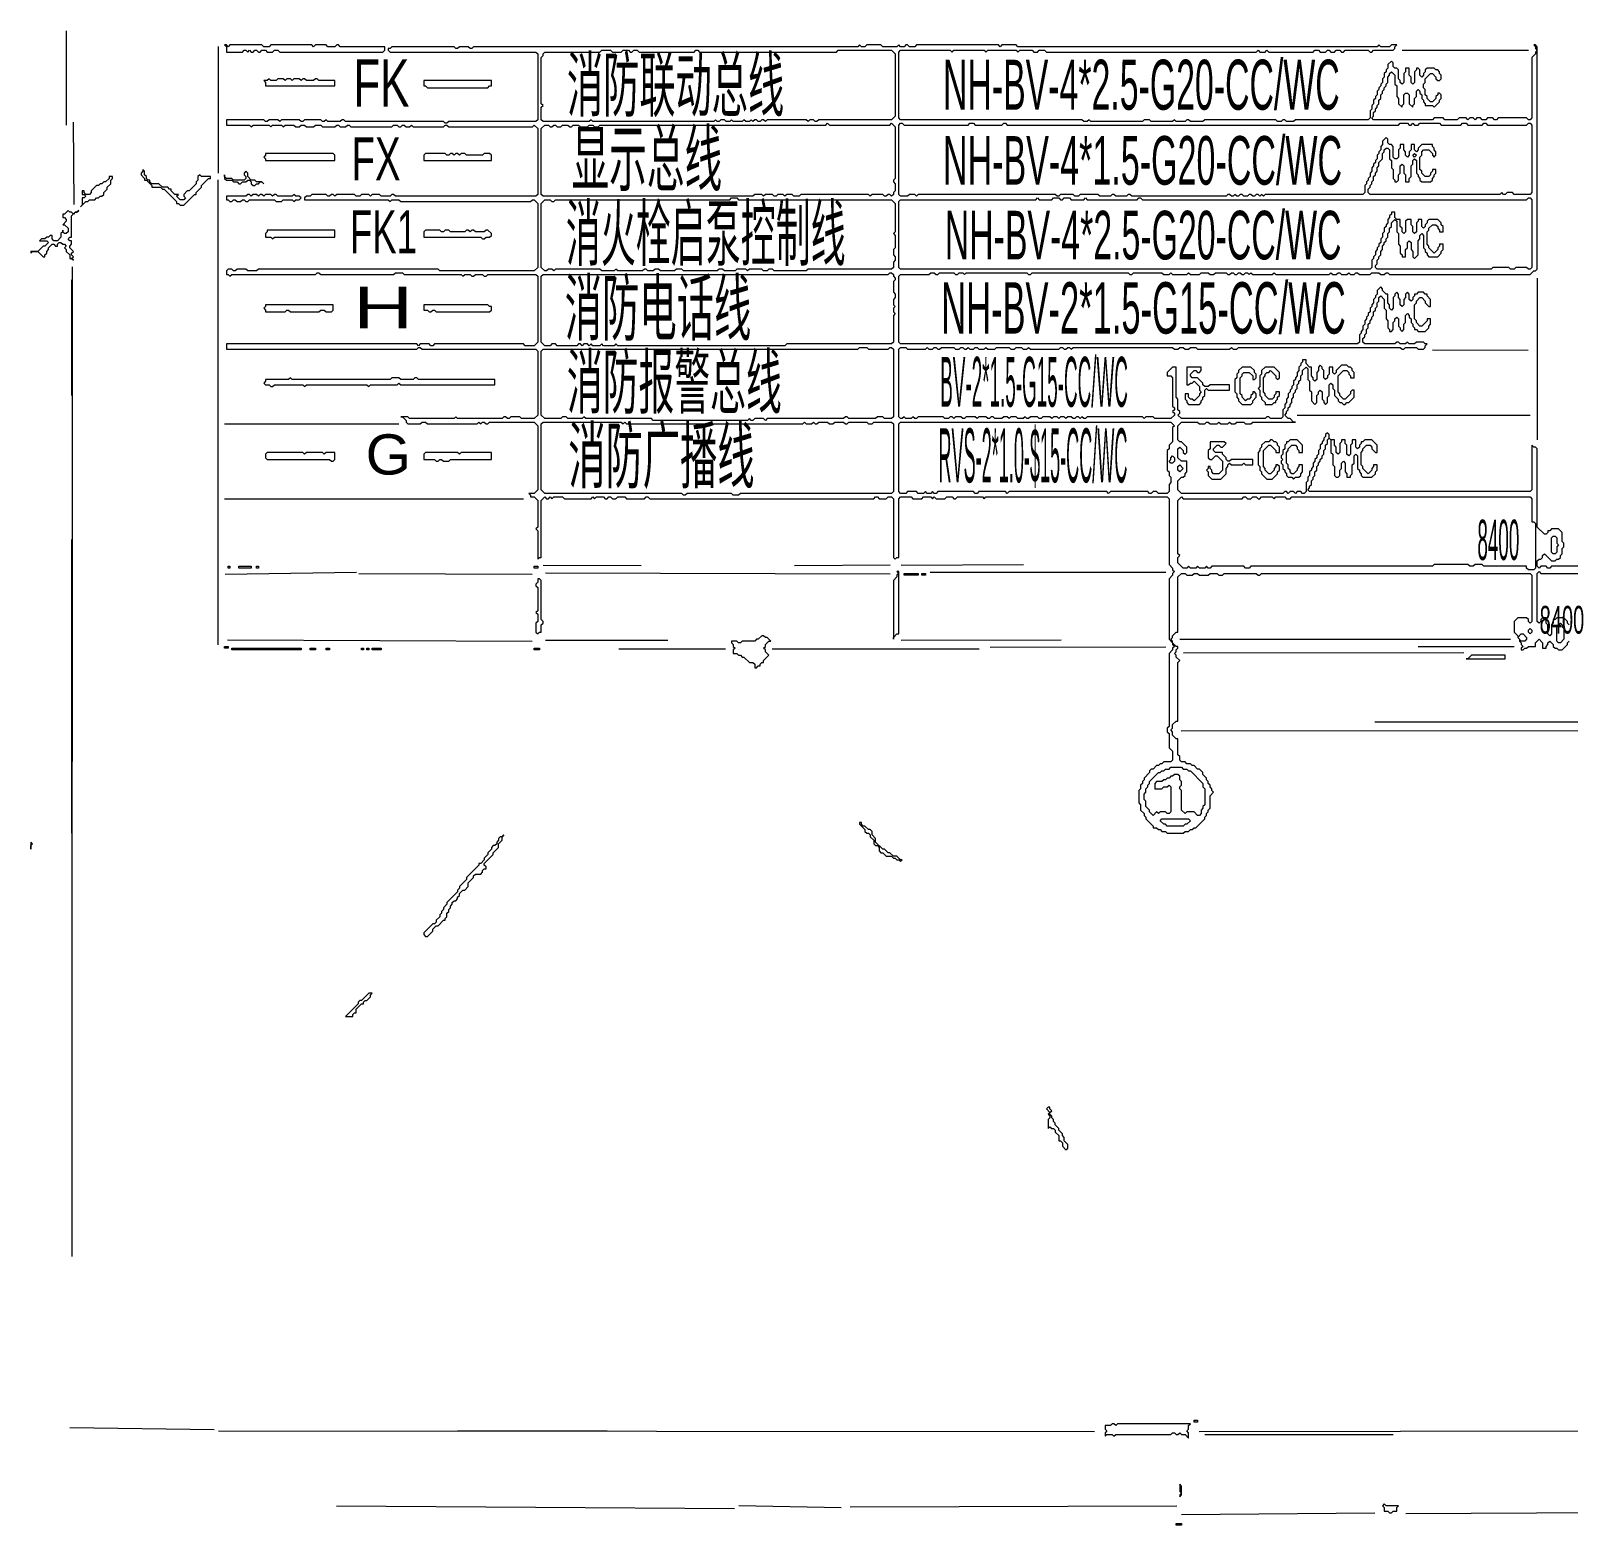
# Model space of a CAD drawing. Extents: x 20 to 3943, y 20 to 2783.
# Drawn here: x 20 to 884, y 20 to 860 of the extents above; entities that cross this region are included whole.
import ezdxf

# ---------------------------------------------------------------- set-up
doc = ezdxf.new("R2010")
doc.units = 0
for name, color, linetype, lineweight in [('OCR_TEXT', 6, 'Continuous', 0), ('TRACE_CURVE', 6, 'Continuous', 0), ('TRACE_STRAIGHT', 5, 'Continuous', 0), ('TRACE_TEXT_SYMBOL', 6, 'Continuous', 0)]:
    doc.layers.add(name, color=color, linetype=linetype, lineweight=lineweight)
doc.styles.add('wqy-unicode', font='wqy-unicode.lff')

msp = doc.modelspace()

# ---------------------------------------------------------------- linework, layer by layer
at = {"layer": 'TRACE_CURVE', "color": 6}
for points in [[(750, 849), (751, 848), (753, 848), (754, 849), (756, 849), (757, 848), (758, 848), (759, 849), (772, 849), (773, 848), (774, 848), (775, 849), (786, 849), (787, 850), (787, 851), (788, 852), (785, 852), (784, 851), (779, 851), (778, 852), (777, 851), (575, 851), (574, 852), (566, 852), (565, 851), (564, 852), (518, 852), (517, 851), (514, 851), (513, 852), (512, 852), (511, 851), (509, 851), (508, 852), (507, 851), (499, 851), (498, 852), (490, 852), (489, 851), (487, 851), (486, 852), (485, 851), (269, 851), (268, 850), (267, 850), (266, 851), (261, 851), (260, 850), (259, 850), (258, 851), (223, 851), (222, 850), (221, 850), (221, 849), (222, 848), (304, 848), (305, 847), (305, 810), (304, 809), (255, 809), (254, 808), (253, 808), (252, 809), (197, 809)], [(340, 848), (341, 849), (346, 849), (347, 848), (352, 848), (353, 849), (356, 849), (357, 848), (358, 848), (359, 849), (361, 849), (362, 848), (393, 848), (394, 849), (395, 849), (396, 848), (473, 848), (474, 849), (504, 849), (506, 847), (506, 812), (504, 810), (463, 810), (462, 809), (461, 809), (460, 810), (458, 810), (457, 809), (456, 810), (434, 810), (433, 809), (432, 810), (431, 810), (430, 809), (429, 809), (428, 810), (427, 810), (426, 809), (425, 810), (424, 809), (422, 809), (421, 810), (420, 809), (415, 809), (414, 810), (413, 809), (411, 809), (410, 810), (408, 810), (407, 809), (406, 809), (405, 810), (404, 809), (336, 809), (335, 810), (334, 809), (308, 809), (307, 810), (307, 817), (308, 818), (307, 819), (307, 845), (308, 846), (308, 847)], [(308, 847), (309, 848), (340, 848)], [(775, 819), (774, 818), (774, 816), (773, 815), (773, 811), (772, 810), (731, 810), (730, 809), (726, 809), (725, 810), (724, 810), (723, 809), (721, 809), (720, 810), (680, 810), (679, 809), (672, 809), (671, 810), (670, 810), (669, 809), (664, 809), (663, 810), (662, 809), (650, 809), (649, 810), (646, 810), (645, 809), (616, 809), (615, 810), (614, 809), (612, 809), (611, 810), (509, 810), (508, 811), (508, 848), (509, 849), (537, 849), (538, 848), (539, 849), (556, 849), (557, 848), (558, 849), (574, 849), (575, 848), (576, 849), (583, 849), (584, 848), (586, 848), (587, 849), (590, 849), (591, 848), (709, 848), (710, 849), (711, 848), (714, 848), (715, 849), (716, 848), (741, 848), (742, 849), (744, 849), (745, 848), (748, 848), (749, 849), (750, 849)], [(756, 724), (757, 723), (760, 723), (761, 724), (762, 723), (764, 723), (765, 724), (766, 724), (767, 723), (773, 723), (774, 724), (778, 724), (779, 723), (781, 723), (782, 724), (783, 724), (784, 723), (863, 723), (865, 725), (866, 725), (867, 726), (867, 851), (866, 852), (865, 852), (866, 851), (866, 850), (867, 849), (866, 848), (866, 847), (864, 845), (864, 811), (863, 810), (862, 810), (861, 811), (845, 811), (844, 810), (843, 810), (842, 811), (839, 811), (838, 810), (836, 810), (835, 811), (833, 811), (832, 810), (831, 811), (829, 811), (828, 810), (827, 811), (823, 811), (822, 810), (815, 810), (814, 811), (809, 811), (808, 810), (775, 810), (774, 811), (775, 812), (775, 814), (776, 815), (776, 816), (777, 817), (777, 818), (778, 819), (778, 821)], [(804, 833), (807, 836), (808, 836), (810, 834), (810, 833), (811, 832), (812, 832), (813, 833), (813, 835), (812, 836), (812, 837), (811, 838), (810, 838), (809, 839), (805, 839), (804, 838), (804, 837), (803, 836), (803, 835), (802, 834), (801, 835), (801, 838), (800, 839), (799, 839), (799, 838), (798, 837), (798, 831), (797, 830), (796, 831), (796, 834), (795, 835), (795, 839), (793, 839), (793, 837), (792, 836), (792, 831), (791, 830), (790, 831), (790, 832), (789, 833), (789, 838), (788, 839), (787, 839), (786, 840), (786, 842), (785, 843), (783, 841), (783, 839), (782, 838), (782, 837), (781, 836), (781, 834), (780, 833), (780, 831), (779, 830), (779, 829), (778, 828), (778, 827), (777, 826), (777, 824), (776, 823), (776, 822), (775, 821), (775, 819)], [(778, 821), (779, 822), (779, 824), (780, 825), (780, 826), (781, 827), (781, 828), (782, 829), (782, 830), (783, 831), (783, 834), (784, 835), (784, 836), (785, 837), (787, 835), (787, 830), (788, 829), (788, 823), (789, 822), (789, 819), (791, 817), (791, 818), (792, 819), (792, 824), (793, 825), (794, 825), (795, 824), (795, 819), (797, 817), (797, 818), (798, 819), (798, 822), (799, 823), (799, 826), (800, 827), (801, 826), (801, 825), (802, 824), (802, 822), (803, 821), (803, 820), (804, 819), (804, 818), (808, 818), (809, 817), (812, 820), (812, 821), (813, 822), (813, 824), (812, 825), (811, 825), (811, 824), (810, 823), (810, 822), (808, 820), (807, 820), (805, 822), (805, 823), (804, 824), (804, 827), (803, 828), (803, 830), (804, 831), (804, 833)], [(197, 809), (196, 810), (195, 810), (194, 809), (187, 809), (186, 810), (185, 809), (184, 809), (183, 810), (174, 810), (173, 809), (172, 809), (171, 810), (161, 810), (160, 809), (159, 810), (154, 810), (153, 809), (152, 809), (151, 810), (130, 810), (130, 807), (143, 807), (144, 806), (145, 807), (154, 807), (155, 806), (156, 807), (161, 807), (162, 806), (163, 807), (168, 807), (169, 806), (171, 806), (172, 807), (174, 807), (175, 806), (179, 806), (180, 807), (183, 807), (184, 806), (191, 806), (192, 807), (193, 807), (194, 806), (197, 806), (198, 807), (199, 807), (200, 806), (223, 806), (224, 807), (226, 807), (227, 806), (228, 806), (229, 807), (230, 807), (231, 806), (233, 806), (234, 807), (235, 806), (252, 806), (253, 807), (254, 807), (255, 806)], [(255, 806), (302, 806), (303, 807), (305, 805), (305, 768), (304, 767), (225, 767), (224, 768), (223, 768), (222, 767), (217, 767), (216, 768), (212, 768), (211, 767), (210, 768), (206, 768), (205, 767), (203, 767), (202, 768), (192, 768), (191, 767), (190, 768), (189, 768), (188, 767), (187, 767), (186, 768), (178, 768), (177, 767), (175, 767), (174, 766), (174, 765), (221, 765), (222, 764), (223, 765), (227, 765), (228, 764), (301, 764), (302, 765), (303, 765), (305, 763), (305, 727), (303, 725), (250, 725), (249, 726), (148, 726), (147, 725), (142, 725), (141, 726), (136, 726), (135, 725), (134, 725), (133, 726), (131, 726), (130, 725), (130, 723), (131, 723), (132, 722), (133, 723), (180, 723), (181, 724), (182, 724), (183, 723), (224, 723), (225, 724)], [(508, 807), (509, 808), (510, 808), (511, 807), (547, 807), (548, 808), (550, 808), (551, 807), (566, 807), (567, 808), (568, 808), (569, 807), (789, 807), (790, 808), (794, 808), (795, 807), (796, 807), (797, 808), (798, 807), (800, 807), (801, 808), (812, 808), (813, 807), (824, 807), (825, 808), (827, 808), (828, 807), (836, 807), (837, 808), (838, 808), (839, 807), (861, 807), (862, 808), (863, 808), (864, 807), (864, 769), (863, 768), (854, 768), (853, 769), (850, 769), (849, 768), (848, 768), (847, 769), (846, 768), (773, 768), (772, 769), (772, 771), (773, 772), (773, 773), (774, 774), (774, 775), (775, 776), (775, 778), (776, 779), (776, 780), (777, 781), (777, 783), (778, 784), (778, 786), (780, 788), (780, 791), (781, 792), (781, 793), (782, 794)], [(702, 767), (701, 768), (700, 768), (699, 767), (698, 767), (697, 768), (696, 767), (695, 767), (694, 768), (693, 768), (692, 767), (639, 767), (638, 768), (637, 768), (636, 767), (630, 767), (629, 768), (628, 768), (627, 767), (621, 767), (620, 768), (610, 768), (609, 767), (607, 767), (606, 768), (599, 768), (598, 767), (597, 767), (596, 768), (519, 768), (518, 767), (517, 768), (514, 768), (513, 767), (509, 767), (508, 768), (508, 807)], [(808, 796), (802, 796), (800, 794), (800, 793), (799, 792), (798, 793), (798, 796), (796, 796), (796, 793), (795, 792), (795, 790), (794, 789), (793, 790), (793, 792), (792, 793), (792, 796), (790, 796), (790, 794), (789, 793), (789, 789), (788, 788), (787, 788), (786, 789), (786, 795), (785, 796), (784, 796), (783, 797), (783, 799), (782, 800), (780, 798), (780, 796), (779, 795), (779, 793), (778, 792), (778, 791), (777, 790), (777, 788), (776, 787), (776, 786), (775, 785), (775, 784), (774, 783), (774, 781), (773, 780), (773, 778), (772, 777), (772, 776), (771, 775), (771, 774), (770, 773), (770, 769), (769, 768), (714, 768), (713, 767), (712, 768), (711, 767), (710, 768), (709, 768), (708, 767), (707, 767), (706, 768), (705, 768), (704, 767), (702, 767)], [(782, 794), (783, 794), (784, 793), (784, 788), (785, 787), (785, 783), (786, 782), (786, 777), (787, 776), (787, 775), (788, 775), (789, 776), (789, 779), (790, 780), (790, 784), (791, 785), (792, 784), (792, 780), (793, 779), (793, 775), (795, 775), (795, 777), (796, 778), (796, 784), (797, 785), (797, 787), (798, 788), (799, 787), (799, 780), (800, 779), (800, 778), (801, 777), (801, 776), (802, 775), (807, 775), (808, 776), (808, 777), (809, 778), (809, 779), (810, 780), (810, 782), (808, 782), (808, 781), (807, 780), (807, 779), (806, 778), (804, 778), (802, 780), (802, 781), (801, 782), (801, 789), (802, 790), (802, 792), (803, 793), (806, 793), (808, 791), (808, 790), (809, 789), (810, 790), (810, 792), (809, 793), (809, 794), (808, 795), (808, 796)], [(796, 751), (796, 754), (794, 754), (793, 753), (793, 747), (792, 746), (791, 747), (791, 749), (790, 750), (790, 754), (788, 754), (787, 755), (787, 758), (785, 758), (785, 757), (784, 756), (784, 755), (783, 754), (783, 752), (782, 751), (782, 750), (781, 749), (781, 747), (780, 746), (780, 744), (779, 743), (779, 741), (778, 740), (778, 739), (777, 738), (777, 737), (776, 736), (776, 734), (775, 733), (775, 732), (774, 731), (774, 727), (773, 726), (509, 726), (508, 727), (508, 764), (509, 765), (585, 765)], [(585, 765), (586, 766), (587, 765), (594, 765), (595, 766), (598, 766), (599, 765), (600, 765), (601, 766), (604, 766), (605, 765), (612, 765), (613, 766), (614, 765), (642, 765), (643, 766), (644, 766), (645, 765), (861, 765), (862, 766), (863, 766), (864, 765), (864, 727), (863, 726), (862, 726), (861, 727), (855, 727), (854, 726), (852, 726), (851, 727), (842, 727), (841, 726), (777, 726), (776, 727), (776, 728), (777, 729), (777, 731), (778, 732), (778, 733), (779, 734), (779, 736), (780, 737), (780, 739), (781, 740), (781, 741), (782, 742), (782, 743), (783, 744), (783, 746), (784, 747), (784, 749), (785, 750), (785, 752), (787, 754), (788, 753), (788, 747), (789, 746), (789, 740), (790, 739), (790, 735), (791, 734), (791, 733), (793, 733), (793, 737)], [(793, 737), (794, 738), (794, 741), (795, 742), (796, 741), (796, 737), (797, 736), (797, 733), (798, 732), (800, 734), (800, 742), (801, 743), (801, 745), (802, 746), (803, 745), (803, 738), (804, 737), (804, 736), (805, 735), (805, 734), (806, 733), (811, 733), (813, 735), (813, 736), (814, 737), (814, 740), (812, 740), (812, 739), (811, 738), (811, 737), (809, 735), (806, 738), (806, 739), (805, 740), (805, 747), (806, 748), (806, 749), (808, 751), (810, 751), (811, 750), (811, 749), (812, 748), (812, 747), (814, 747), (814, 750), (813, 751), (813, 752), (811, 754), (806, 754), (805, 753), (805, 752), (804, 751), (804, 750), (803, 749), (802, 750), (802, 754), (800, 754), (800, 753), (799, 752), (799, 747), (798, 746), (797, 747), (797, 750), (796, 751)], [(225, 724), (229, 724), (230, 723), (262, 723), (263, 722), (264, 723), (267, 723), (268, 722), (269, 722), (270, 723), (274, 723), (275, 722), (276, 722), (277, 723), (304, 723), (305, 722), (305, 685), (303, 683), (298, 683), (297, 684), (247, 684), (246, 683), (245, 683), (244, 684), (239, 684), (238, 683), (237, 684), (130, 684), (130, 681), (237, 681), (238, 682), (239, 682), (240, 681), (304, 681), (305, 680), (305, 644), (303, 642), (296, 642), (295, 643), (290, 643), (289, 642), (288, 642), (287, 643), (286, 643), (285, 642), (260, 642), (259, 643), (258, 642), (233, 642), (232, 643), (228, 643), (229, 643), (231, 641), (231, 640), (232, 639), (239, 639), (240, 640), (242, 640), (243, 639), (271, 639), (272, 640), (273, 639), (274, 640), (275, 640)], [(509, 684), (508, 685), (508, 722), (509, 723), (525, 723), (526, 724), (528, 724), (529, 723), (530, 723), (531, 724), (539, 724), (540, 723), (541, 723), (542, 724), (544, 724), (545, 723), (546, 724), (580, 724), (581, 723), (582, 723), (583, 724), (637, 724), (638, 723), (639, 723), (640, 724), (656, 724), (657, 723), (660, 723), (661, 724), (662, 723), (670, 723), (671, 724), (672, 723), (677, 723), (678, 724), (682, 724), (683, 723), (685, 723), (686, 724), (692, 724), (693, 723), (694, 723), (695, 724), (696, 724), (697, 723), (698, 723), (699, 724), (700, 724), (701, 723), (702, 723), (703, 724), (704, 724), (705, 723), (706, 724), (707, 723), (718, 723), (719, 724), (720, 723), (750, 723), (751, 724), (752, 723), (754, 723), (755, 724), (756, 724)], [(806, 705), (807, 705), (807, 709), (805, 711), (805, 712), (804, 712), (803, 713), (800, 713), (799, 712), (798, 712), (798, 711), (797, 710), (797, 709), (796, 708), (795, 709), (795, 712), (794, 713), (793, 712), (793, 710), (792, 709), (792, 706), (791, 705), (790, 706), (790, 709), (789, 710), (789, 712), (788, 713), (787, 712), (787, 711), (786, 710), (786, 704), (785, 703), (784, 704), (784, 706), (783, 707), (783, 712), (782, 712), (780, 714), (780, 715), (779, 716), (777, 714), (777, 712), (776, 711), (776, 710), (775, 709), (775, 707), (774, 706), (774, 705), (773, 704), (773, 702), (772, 701), (772, 700), (771, 699), (771, 698), (770, 697), (770, 695), (769, 694), (769, 692), (768, 691), (768, 690), (767, 689), (767, 685), (766, 684), (509, 684)], [(774, 699), (775, 700), (775, 702), (776, 703), (776, 704), (777, 705), (777, 707), (778, 708), (778, 710), (779, 711), (781, 709), (781, 704), (782, 703), (782, 698), (783, 697), (783, 693), (784, 692), (784, 691), (785, 691), (786, 692), (786, 696), (787, 697), (787, 698), (788, 699), (789, 698), (789, 694), (790, 693), (790, 692), (791, 691), (792, 692), (792, 695), (793, 696), (793, 700), (794, 701), (795, 700), (795, 699), (796, 698), (796, 696), (797, 695), (797, 694), (798, 693), (798, 692), (799, 692), (800, 691), (804, 691), (806, 693), (806, 694), (807, 695), (807, 698), (805, 698), (805, 697), (802, 694), (801, 694), (799, 696), (799, 697), (798, 698), (798, 706), (799, 707), (799, 708), (801, 710), (802, 710), (804, 708), (804, 707), (806, 705)], [(574, 682), (577, 682), (578, 681), (580, 681), (581, 682), (582, 681), (598, 681), (599, 682), (600, 682), (601, 681), (602, 681), (603, 682), (604, 682), (605, 681), (606, 682), (662, 682), (663, 681), (665, 681), (666, 682), (668, 682), (669, 681), (671, 681), (672, 682), (675, 682), (676, 681), (694, 681), (695, 682), (696, 681), (698, 681), (699, 682), (790, 682), (791, 681), (792, 681), (793, 682), (799, 682), (800, 681), (803, 681), (804, 682), (804, 683), (805, 684), (804, 684), (803, 685), (799, 685), (798, 684), (795, 684), (794, 685), (793, 684), (790, 684), (789, 685), (788, 685), (787, 684), (770, 684), (769, 685), (769, 687), (770, 688), (770, 689), (771, 690), (771, 692), (772, 693), (772, 695), (773, 696), (773, 697), (774, 698), (774, 699)], [(561, 643), (560, 643), (559, 642), (558, 642), (557, 643), (553, 643), (552, 642), (551, 643), (546, 643), (545, 642), (544, 642), (543, 643), (540, 643), (539, 642), (538, 643), (537, 643), (536, 642), (534, 642), (533, 643), (519, 643), (518, 642), (517, 642), (516, 643), (515, 642), (512, 642), (511, 643), (510, 642), (509, 642), (508, 643), (508, 681), (509, 682), (512, 682), (513, 681), (523, 681), (524, 682), (525, 681), (527, 681), (528, 682), (529, 682), (530, 681), (531, 681), (532, 682), (539, 682), (540, 681), (542, 681), (543, 682), (544, 682), (545, 681), (546, 681), (547, 682), (548, 681), (550, 681), (551, 682), (552, 682), (553, 681), (556, 681), (557, 682), (558, 681), (562, 681), (563, 682), (570, 682), (571, 681), (573, 681), (574, 682)], [(762, 665), (764, 665), (764, 668), (763, 669), (763, 670), (762, 671), (761, 671), (760, 672), (757, 672), (754, 669), (754, 668), (753, 667), (752, 668), (752, 671), (750, 671), (750, 667), (749, 666), (749, 665), (748, 664), (747, 665), (747, 669), (746, 670), (746, 671), (745, 672), (744, 671), (744, 669), (743, 668), (743, 664), (742, 663), (741, 664), (741, 665), (740, 666), (740, 671), (739, 671), (737, 673), (737, 675), (735, 675), (735, 674), (734, 673), (734, 672), (733, 671), (733, 669), (732, 668), (732, 666), (731, 665), (731, 664), (730, 663), (730, 661), (729, 660), (729, 659), (728, 658), (728, 657), (727, 656), (727, 654), (726, 653), (726, 651), (725, 650), (725, 648), (724, 647), (724, 643), (723, 642), (717, 642), (716, 643), (715, 643)], [(715, 643), (714, 642), (667, 642), (665, 644), (666, 645), (666, 646), (665, 647), (665, 653), (664, 654), (664, 671), (662, 671), (659, 668), (659, 666), (661, 666), (662, 665), (662, 649), (663, 648), (663, 647), (662, 646), (663, 645), (663, 644), (661, 642), (652, 642), (651, 643), (647, 643), (646, 642), (645, 643), (614, 643), (613, 642), (612, 642), (611, 643), (610, 642), (609, 643), (608, 643), (607, 642), (606, 642), (605, 643), (603, 643), (602, 642), (601, 643), (599, 643), (598, 642), (597, 643), (595, 643), (594, 642), (593, 643), (589, 643), (588, 642), (587, 642), (586, 643), (582, 643), (581, 642), (580, 642), (579, 643), (578, 642), (575, 642), (574, 643), (571, 643), (570, 642), (569, 643), (567, 643), (566, 642), (562, 642), (561, 643)], [(730, 654), (730, 656), (731, 657), (731, 658), (732, 659), (732, 661), (733, 662), (733, 663), (734, 664), (734, 666), (735, 667), (735, 669), (737, 671), (738, 670), (738, 664), (739, 663), (739, 658), (740, 657), (740, 652), (742, 650), (743, 651), (743, 655), (744, 656), (744, 657), (745, 658), (746, 657), (746, 653), (747, 652), (747, 651), (748, 650), (749, 651), (749, 654), (750, 655), (750, 661), (751, 662), (752, 661), (752, 659), (753, 658), (753, 655), (755, 653), (755, 652), (756, 651), (757, 651), (758, 650), (759, 650), (760, 651), (761, 651), (764, 654), (764, 658), (763, 658), (762, 657), (762, 656), (759, 653), (758, 653), (756, 655), (756, 656), (755, 657), (755, 666), (758, 669), (760, 669), (761, 668), (761, 667), (762, 666), (762, 665)], [(734, 601), (732, 601), (731, 600), (730, 601), (728, 601), (727, 600), (726, 601), (725, 601), (724, 600), (667, 600), (665, 602), (665, 607), (667, 609), (668, 609), (669, 610), (669, 611), (670, 612), (670, 618), (667, 618), (665, 620), (665, 625), (666, 626), (668, 624), (668, 623), (669, 622), (670, 623), (670, 626), (667, 629), (666, 629), (665, 630), (665, 638), (667, 640), (676, 640), (677, 639), (680, 639), (681, 640), (682, 640), (683, 639), (687, 639), (688, 640), (689, 639), (693, 639), (694, 640), (695, 639), (697, 639), (698, 640), (702, 640), (703, 639), (706, 639), (707, 640), (731, 640), (730, 640), (728, 642), (727, 642), (725, 644), (726, 645), (726, 646), (727, 647), (727, 648), (728, 649), (728, 650), (729, 651), (729, 653), (730, 654)], [(275, 640), (276, 639), (277, 639), (278, 640), (303, 640), (305, 638), (305, 602), (303, 600), (300, 600), (301, 599), (301, 598), (303, 598), (305, 596), (305, 581), (304, 580), (305, 579), (305, 563), (306, 564), (307, 564), (307, 596), (309, 598), (310, 597), (311, 597), (312, 598), (313, 597), (314, 598), (319, 598), (320, 597), (335, 597), (336, 598), (337, 597), (338, 598), (342, 598), (343, 597), (344, 597), (345, 598), (346, 598), (347, 597), (349, 597), (350, 598), (354, 598), (355, 597), (365, 597), (366, 598), (367, 598), (368, 597), (494, 597), (495, 598), (496, 598), (497, 597), (501, 597), (502, 598), (504, 598), (505, 597), (505, 564), (506, 563), (507, 564), (508, 564), (508, 597), (509, 598), (515, 598), (516, 597), (521, 597), (522, 598)], [(774, 626), (774, 625), (776, 623), (777, 623), (777, 627), (774, 630), (770, 630), (769, 629), (768, 629), (768, 628), (767, 627), (767, 626), (766, 625), (765, 626), (765, 630), (763, 630), (763, 628), (762, 627), (762, 622), (761, 621), (760, 622), (760, 627), (759, 628), (759, 630), (757, 630), (757, 629), (756, 628), (756, 623), (755, 622), (754, 623), (754, 626), (753, 627), (753, 630), (751, 630), (750, 631), (750, 633), (749, 634), (748, 633), (748, 632), (747, 631), (747, 630), (746, 629), (746, 628), (745, 627), (745, 625), (744, 624), (744, 622), (743, 621), (743, 620), (742, 619), (742, 618), (741, 617), (741, 615), (740, 614), (740, 613), (739, 612), (739, 610), (738, 609), (738, 607), (737, 606), (737, 601), (736, 600), (735, 600), (734, 601)], [(973, 559), (875, 559), (874, 558), (873, 558), (872, 559), (869, 559), (868, 558), (867, 559), (867, 562), (868, 563), (869, 563), (870, 564), (870, 565), (871, 566), (875, 562), (877, 562), (878, 563), (879, 563), (880, 564), (880, 565), (881, 566), (881, 569), (882, 570), (882, 572), (881, 573), (881, 578), (879, 580), (875, 580), (874, 579), (873, 579), (873, 578), (872, 577), (871, 577), (867, 581), (867, 625), (866, 626), (865, 626), (864, 627), (864, 602), (863, 601), (739, 601), (738, 602), (739, 603), (739, 604), (740, 605), (740, 607), (741, 608), (741, 609), (742, 610), (742, 612), (743, 613), (743, 615)], [(743, 615), (744, 616), (744, 617), (745, 618), (745, 619), (746, 620), (746, 621), (747, 622), (747, 624), (748, 625), (748, 627), (749, 628), (749, 630), (750, 631), (751, 630), (751, 623), (752, 622), (752, 616), (753, 615), (753, 610), (754, 609), (755, 609), (756, 610), (756, 613), (757, 614), (757, 617), (758, 618), (759, 617), (759, 612), (760, 611), (760, 609), (762, 609), (762, 610), (763, 611), (763, 616), (764, 617), (764, 621), (765, 622), (766, 621), (766, 614), (767, 613), (767, 612), (768, 611), (768, 610), (769, 609), (774, 609), (776, 611), (776, 612), (777, 613), (777, 616), (775, 616), (775, 615), (774, 614), (774, 613), (772, 611), (769, 614), (769, 615), (768, 616), (768, 623), (769, 624), (769, 625), (771, 627), (773, 627), (774, 626)], [(522, 598), (526, 598), (527, 597), (528, 598), (529, 597), (534, 597), (535, 598), (538, 598), (539, 597), (540, 597), (541, 598), (555, 598), (556, 597), (557, 598), (659, 598), (660, 597), (660, 560), (662, 558), (662, 557), (663, 556), (662, 555), (662, 554), (660, 552), (660, 518), (662, 516), (662, 515), (663, 514), (662, 513), (662, 512), (660, 510), (660, 469), (659, 468), (659, 466), (660, 465), (660, 457), (662, 455), (662, 450), (661, 449), (657, 449), (656, 448), (655, 448), (654, 447), (653, 447), (651, 445), (650, 445), (649, 444), (649, 443), (646, 440), (646, 439), (645, 438), (645, 437), (644, 436), (644, 434), (643, 433), (643, 426), (644, 425), (644, 422), (646, 420), (646, 419), (647, 418), (647, 417), (651, 413), (651, 412), (653, 412)], [(662, 517), (661, 518), (662, 519), (662, 520), (664, 522), (665, 522), (665, 553), (667, 555), (669, 555), (670, 554), (673, 554), (674, 555), (676, 555), (677, 554), (682, 554), (683, 555), (687, 555), (688, 554), (690, 554), (691, 555), (709, 555), (710, 554), (711, 554), (712, 555), (863, 555), (864, 554), (864, 528), (863, 527), (862, 528), (862, 529), (861, 530), (856, 530), (854, 528), (854, 522), (856, 520), (856, 519), (857, 518), (857, 517), (858, 516), (858, 515), (859, 514), (858, 513), (858, 512), (859, 512), (860, 513), (861, 513), (862, 514), (866, 514), (866, 516), (868, 518), (870, 516), (870, 513), (872, 513), (872, 514), (873, 515), (873, 516), (874, 517), (876, 515), (876, 514), (877, 513), (878, 513), (879, 512), (881, 512), (884, 515)], [(885, 526), (884, 527), (884, 528), (882, 530), (878, 530), (877, 529), (876, 529), (876, 527), (875, 526), (875, 521), (874, 520), (873, 521), (873, 526), (872, 527), (872, 530), (870, 530), (869, 529), (869, 528), (868, 527), (867, 528), (867, 555), (868, 556), (869, 555), (1002, 555)], [(653, 412), (654, 411), (655, 411), (656, 410), (658, 410), (659, 409), (668, 409), (669, 410), (671, 410), (672, 411), (673, 411), (674, 412), (675, 412), (680, 417), (680, 418), (681, 419), (681, 420), (682, 421), (682, 422), (683, 423), (683, 430), (685, 432), (684, 433), (684, 434), (683, 435), (683, 436), (682, 437), (682, 438), (681, 439), (681, 440), (679, 442), (679, 443), (677, 445), (676, 445), (674, 447), (673, 447), (672, 448), (670, 448), (669, 449), (667, 449), (666, 450), (666, 452), (665, 453), (665, 462), (664, 462), (662, 464), (662, 466), (661, 467), (662, 468), (662, 470), (664, 472), (665, 472), (665, 505), (666, 506), (664, 508), (664, 509), (663, 510), (664, 511), (664, 512), (665, 513), (665, 514), (664, 514), (662, 516), (662, 517)], [(884, 515), (884, 516), (885, 517)], [(660, 445), (661, 446), (667, 446), (668, 445), (670, 445), (671, 444), (672, 444), (679, 437), (679, 435), (680, 434), (680, 425), (679, 424), (679, 423), (678, 422), (678, 420), (677, 419), (676, 419), (674, 421), (670, 421), (669, 420), (667, 422), (667, 433), (666, 434), (666, 435), (667, 436), (667, 438), (666, 439), (666, 441), (665, 442), (663, 442), (662, 441), (661, 441), (660, 440), (659, 440), (658, 439), (657, 439), (656, 438), (653, 438), (652, 437), (652, 434), (656, 434), (657, 435), (659, 435), (660, 436), (661, 435), (661, 421), (660, 420), (659, 420), (658, 421), (655, 421), (654, 420), (653, 421), (651, 419), (649, 421), (649, 422), (647, 424), (647, 427), (646, 428), (646, 431), (647, 432), (647, 434), (648, 435), (648, 436), (649, 437)], [(649, 437), (649, 438), (654, 443), (655, 443), (656, 444), (657, 444), (658, 445), (660, 445)]]:
    msp.add_lwpolyline(points, dxfattribs=at)
for points in [[(467, 807), (468, 808), (469, 807), (503, 807), (504, 808), (506, 806), (506, 777), (505, 776), (505, 775), (506, 774), (506, 770), (505, 769), (505, 768), (504, 767), (503, 768), (502, 768), (501, 767), (500, 767), (499, 768), (493, 768), (492, 767), (491, 768), (453, 768), (452, 767), (449, 767), (448, 768), (445, 768), (444, 767), (443, 768), (440, 768), (439, 767), (438, 767), (437, 768), (433, 768), (432, 767), (431, 768), (427, 768), (426, 767), (308, 767), (307, 768), (307, 805), (309, 807), (311, 807), (312, 806), (313, 806), (314, 807), (315, 807), (316, 806), (318, 806), (319, 807), (322, 807), (323, 806), (324, 806), (325, 807), (328, 807), (329, 806), (333, 806), (334, 807), (336, 807), (337, 806), (339, 806), (340, 807)], [(797, 790), (798, 791), (799, 790), (798, 789)], [(413, 765), (414, 766), (417, 766), (418, 765), (504, 765), (506, 763), (506, 747), (505, 746), (506, 745), (506, 738), (505, 737), (505, 734), (506, 733), (506, 731), (505, 730), (505, 727), (504, 726), (457, 726), (456, 725), (438, 725), (437, 726), (435, 726), (434, 725), (432, 725), (431, 726), (424, 726), (423, 725), (422, 726), (417, 726), (416, 725), (410, 725), (409, 726), (407, 726), (406, 725), (387, 725), (386, 726), (383, 726), (382, 725), (374, 725), (373, 726), (371, 726), (370, 725), (367, 725), (366, 726), (365, 726), (364, 725), (350, 725), (349, 726), (348, 725), (341, 725), (340, 726), (315, 726), (314, 725), (313, 726), (311, 726), (310, 725), (309, 725), (307, 727), (307, 763), (309, 765), (312, 765), (313, 764), (314, 764), (315, 765)], [(502, 723), (503, 724), (504, 724), (505, 723), (505, 722), (506, 721), (506, 720), (505, 719), (505, 713), (506, 712), (506, 710), (505, 709), (505, 706), (506, 705), (505, 704), (505, 702), (506, 701), (505, 700), (505, 685), (504, 684), (445, 684), (444, 683), (350, 683), (349, 684), (348, 683), (342, 683), (341, 684), (340, 683), (336, 683), (335, 684), (334, 683), (333, 684), (331, 684), (330, 683), (329, 684), (328, 684), (327, 683), (316, 683), (315, 684), (313, 684), (312, 683), (309, 683), (307, 685), (307, 722), (308, 723)], [(485, 681), (486, 682), (490, 682), (491, 681), (502, 681), (503, 682), (504, 682), (505, 681), (505, 643), (504, 642), (500, 642), (499, 643), (496, 643), (495, 642), (480, 642), (479, 643), (478, 643), (477, 642), (434, 642), (433, 641), (432, 642), (427, 642), (426, 641), (425, 641), (424, 642), (423, 641), (370, 641), (369, 642), (332, 642), (331, 643), (330, 642), (322, 642), (321, 643), (319, 643), (318, 642), (309, 642), (307, 644), (307, 680), (308, 681)], [(307, 639), (308, 640), (352, 640), (353, 639), (354, 640), (355, 639), (454, 639), (455, 640), (456, 639), (459, 639), (460, 640), (461, 639), (462, 639), (463, 640), (468, 640), (469, 639), (471, 639), (472, 640), (477, 640), (478, 639), (479, 639), (480, 640), (490, 640), (491, 639), (493, 639), (494, 640), (504, 640), (505, 639), (505, 601), (504, 600), (419, 600), (418, 599), (415, 599), (414, 600), (389, 600), (388, 599), (387, 599), (386, 600), (309, 600), (307, 602)], [(508, 639), (509, 640), (661, 640), (663, 638), (662, 637), (662, 629), (660, 627), (660, 625), (659, 624), (659, 613), (660, 612), (660, 610), (661, 609), (661, 606), (660, 605), (660, 601), (659, 600), (654, 600), (653, 601), (651, 601), (650, 600), (649, 600), (648, 601), (627, 601), (626, 600), (625, 601), (570, 601), (569, 600), (568, 601), (553, 601), (552, 600), (551, 600), (550, 601), (530, 601), (529, 600), (528, 600), (527, 601), (526, 600), (524, 600), (523, 601), (522, 600), (519, 600), (518, 601), (513, 601), (512, 600), (509, 600), (508, 601)], [(661, 620), (662, 621), (663, 620), (663, 618), (662, 617), (661, 617), (660, 618), (661, 619)], [(665, 615), (666, 616), (668, 614), (666, 612), (665, 613)], [(667, 598), (668, 597), (701, 597), (702, 598), (703, 598), (704, 597), (706, 597), (707, 598), (709, 598), (710, 597), (711, 597), (712, 598), (718, 598), (719, 597), (720, 598), (725, 598), (726, 597), (728, 597), (729, 598), (863, 598), (864, 597), (864, 584), (865, 584), (866, 583), (866, 558), (865, 557), (862, 557), (861, 558), (861, 559), (837, 559), (836, 560), (832, 560), (831, 559), (829, 559), (828, 560), (809, 560), (808, 559), (706, 559), (705, 558), (703, 558), (702, 559), (684, 559), (683, 558), (682, 558), (681, 559), (680, 558), (677, 558), (676, 559), (675, 558), (672, 558), (671, 559), (670, 558), (668, 558), (665, 561), (665, 564), (666, 565), (665, 566), (665, 596)], [(875, 575), (876, 576), (877, 576), (878, 575), (878, 572), (879, 571), (878, 570), (878, 567), (877, 566), (876, 566), (875, 567)], [(858, 521), (859, 521), (861, 519), (861, 518), (860, 517), (858, 517), (856, 519)], [(862, 523), (863, 524), (864, 523), (864, 522), (863, 521), (862, 522)], [(880, 527), (881, 526), (881, 525), (882, 524), (882, 518), (880, 516), (879, 516), (878, 517), (878, 525)], [(655, 416), (656, 417), (671, 417), (672, 416), (670, 414), (669, 414), (668, 413), (659, 413), (658, 414), (657, 414)]]:
    msp.add_lwpolyline(points, close=True, dxfattribs=at)
at = {"layer": 'TRACE_STRAIGHT', "color": 5}
for p, q in [((40, 860), (40, 807)), ((125.42, 851.13), (125.45, 779.87)), ((791, 849), (862, 849)), ((43.82, 808.63), (44.31, 762.39)), ((125.42, 514.88), (125.43, 776.13)), ((43.28, 171.12), (43.5, 727.38)), ((43, 720), (43, 655)), ((867, 721), (867, 630)), ((808.12, 680.73), (861.88, 680.51)), ((732, 644), (863, 644)), ((129, 639), (227, 639)), ((129, 597), (297, 597)), ((43, 574), (43, 409)), ((129.38, 554.49), (203.13, 555.62)), ((204.37, 555), (301.88, 554.62)), ((308.13, 559.68), (363.13, 559.53)), ((309.37, 555.3), (503.12, 554.81)), ((449.37, 559.52), (503.13, 559.76)), ((509.37, 559.56), (578.14, 559.94)), ((525.62, 555.6), (658.13, 555.65)), ((130.63, 517.66), (301.88, 516.97)), ((309.37, 517.48), (378.13, 517.55)), ((350.62, 512.58), (410.63, 512.55)), ((436.87, 512.57), (553.13, 512.53)), ((509.37, 517.47), (599.38, 517.64)), ((559.37, 513.49), (658.13, 513.69)), ((666, 518), (852, 518)), ((668.12, 510.41), (825.63, 510.63)), ((800, 514), (854, 514)), ((775.62, 471.51), (1053.12, 471.63)), ((666.87, 466.58), (935.63, 466.62)), ((41.92, 74.86), (123.19, 73.77)), ((125.63, 73.01), (618.13, 72.61)), ((260, 73), (344, 73)), ((676.88, 72.68), (1123.13, 73.46)), ((680, 71), (786, 71)), ((191.87, 30.83), (415.63, 29.33)), ((418.08, 31.02), (475.65, 30.03)), ((480.62, 30.26), (664.38, 30.87)), ((666.88, 26.08), (775.64, 26.98)), ((793.14, 26.51), (923.13, 27.28))]:
    msp.add_line(p, q, dxfattribs=at)
at = {"layer": 'TRACE_TEXT_SYMBOL', "color": 6}
for points in [[(129, 852), (130, 851), (130, 848), (139, 848), (140, 849), (141, 849), (142, 848), (143, 849), (144, 848), (145, 848), (146, 849), (147, 849), (148, 848), (149, 848), (150, 849), (152, 849), (153, 848), (156, 848), (157, 849), (159, 849), (160, 848), (218, 848), (219, 849), (219, 851), (194, 851), (193, 852), (192, 852), (191, 851), (187, 851), (186, 852), (180, 852), (179, 851), (178, 852), (155, 852), (154, 851), (151, 851), (150, 852), (132, 852), (131, 851), (130, 852)], [(154, 833), (153, 832), (151, 832), (152, 831), (152, 829), (191, 829), (191, 832), (182, 832), (181, 833), (180, 833), (179, 832), (175, 832), (174, 833), (173, 833), (172, 832), (171, 833), (168, 833), (167, 832), (166, 833), (164, 833), (163, 832), (162, 833), (159, 833), (158, 832), (155, 832)], [(241, 832), (241, 829), (242, 829), (243, 828), (277, 828), (278, 829), (279, 829), (279, 832)], [(152, 791), (152, 790), (151, 789), (152, 788), (152, 787), (191, 787), (191, 790), (190, 791)], [(242, 791), (241, 790), (241, 787), (279, 787), (279, 790), (278, 791), (275, 791), (274, 790), (265, 790), (264, 791), (262, 791), (261, 790), (260, 791), (259, 791), (258, 790), (257, 791), (256, 791), (255, 790), (254, 790), (253, 791)], [(64, 778), (64, 777), (62, 775), (61, 775), (60, 774), (59, 774), (58, 773), (57, 773), (54, 770), (54, 769), (53, 768), (51, 768), (50, 769), (50, 770), (49, 770), (49, 768), (50, 768), (51, 767), (50, 766), (49, 766), (49, 762), (48, 761), (51, 764), (52, 764), (53, 765), (56, 765), (57, 766), (58, 766), (59, 767), (60, 767), (61, 768), (61, 769), (63, 771), (63, 772), (65, 774), (65, 776), (66, 777), (66, 778)], [(83, 782), (83, 781), (82, 780), (82, 779), (84, 777), (84, 776), (85, 776), (88, 773), (88, 772), (93, 772), (94, 771), (95, 771), (102, 764), (102, 763), (103, 763), (104, 762), (106, 762), (112, 768), (113, 768), (113, 769), (116, 772), (116, 773), (120, 777), (121, 777), (121, 778), (116, 778), (115, 779), (114, 778), (114, 776), (113, 775), (113, 774), (109, 770), (108, 770), (106, 768), (106, 767), (107, 766), (106, 765), (104, 765), (102, 767), (103, 768), (101, 768), (99, 770), (99, 771), (98, 771), (97, 772), (94, 772), (92, 774), (88, 774), (87, 775), (87, 776), (86, 776), (85, 777), (85, 778), (84, 779), (84, 781)], [(141, 781), (140, 780), (140, 779), (141, 778), (141, 777), (140, 776), (134, 776), (133, 777), (130, 777), (129, 778), (129, 779), (129, 777), (130, 776), (133, 776), (134, 775), (136, 775), (137, 774), (138, 774), (139, 775), (141, 775), (142, 776), (143, 776), (144, 775), (144, 774), (145, 773), (146, 773), (147, 774), (148, 774), (149, 775), (150, 775), (151, 774), (150, 775), (147, 775), (146, 776), (144, 776), (142, 778), (142, 780)], [(142, 768), (141, 767), (130, 767), (130, 765), (131, 765), (132, 764), (133, 764), (134, 765), (135, 765), (136, 764), (138, 764), (139, 765), (140, 765), (141, 764), (142, 764), (143, 765), (157, 765), (158, 764), (161, 764), (162, 765), (167, 765), (168, 764), (169, 765), (171, 765), (172, 766), (171, 767), (169, 767), (168, 768), (167, 767), (159, 767), (158, 768), (157, 768), (156, 767), (155, 768), (152, 768), (151, 767), (150, 768), (149, 768), (148, 767), (147, 768), (145, 768), (144, 767), (143, 768)], [(153, 748), (153, 747), (152, 746), (152, 744), (155, 744), (156, 743), (157, 744), (191, 744), (191, 748)], [(242, 748), (241, 747), (241, 744), (273, 744), (274, 743), (275, 743), (276, 744), (278, 744), (279, 745), (279, 746), (277, 748), (276, 748), (275, 747), (270, 747), (269, 748), (268, 748), (267, 747), (266, 748), (265, 748), (264, 747), (256, 747), (255, 748), (253, 748), (252, 747), (251, 747), (250, 748)], [(152, 706), (152, 705), (151, 704), (152, 703), (152, 702), (163, 702), (164, 703), (165, 703), (166, 702), (182, 702), (183, 703), (185, 703), (186, 702), (189, 702), (190, 703), (190, 706)], [(241, 706), (241, 703), (243, 703), (244, 702), (245, 702), (246, 703), (247, 703), (248, 702), (278, 702), (279, 703), (279, 705), (278, 705), (277, 706)], [(670, 671), (670, 661), (671, 661), (672, 662), (673, 662), (674, 663), (677, 660), (677, 658), (678, 657), (677, 656), (677, 655), (674, 652), (673, 653), (672, 653), (671, 654), (671, 656), (669, 656), (669, 653), (670, 652), (670, 651), (671, 650), (677, 650), (678, 651), (678, 652), (679, 653), (679, 654), (680, 655), (680, 658), (681, 659), (682, 658), (694, 658), (694, 661), (683, 661), (682, 660), (680, 660), (679, 661), (679, 662), (676, 665), (673, 665), (672, 666), (672, 667), (674, 669), (675, 669), (676, 668), (677, 668), (678, 669), (678, 671)], [(701, 671), (699, 669), (699, 668), (698, 667), (698, 665), (697, 664), (697, 657), (698, 656), (698, 654), (699, 653), (699, 652), (701, 650), (706, 650), (707, 651), (707, 652), (709, 654), (709, 656), (708, 657), (707, 657), (707, 656), (706, 655), (706, 654), (705, 653), (704, 653), (703, 652), (701, 654), (701, 655), (700, 656), (700, 665), (701, 666), (701, 667), (702, 668), (705, 668), (707, 666), (707, 664), (708, 664), (709, 665), (709, 667), (708, 668), (708, 669), (706, 671)], [(714, 671), (712, 669), (712, 667), (711, 666), (711, 660), (710, 659), (711, 658), (711, 655), (712, 654), (712, 653), (714, 651), (714, 650), (718, 650), (719, 651), (720, 651), (720, 652), (721, 653), (721, 654), (722, 655), (722, 657), (720, 657), (720, 656), (719, 655), (719, 654), (718, 653), (716, 653), (714, 655), (714, 656), (713, 657), (713, 665), (714, 666), (714, 667), (715, 668), (716, 668), (717, 669), (720, 666), (720, 665), (721, 664), (722, 665), (722, 668), (719, 671)], [(166, 665), (165, 664), (152, 664), (152, 663), (151, 662), (152, 661), (154, 661), (155, 660), (156, 660), (157, 661), (173, 661), (174, 660), (175, 661), (209, 661), (210, 660), (211, 661), (226, 661), (227, 662), (228, 661), (281, 661), (281, 664), (238, 664), (237, 665), (236, 665), (235, 664), (228, 664), (227, 665), (223, 665), (222, 664), (167, 664)], [(153, 623), (152, 622), (152, 620), (153, 619), (188, 619), (189, 618), (190, 618), (191, 619), (191, 623), (186, 623), (185, 622), (184, 623), (175, 623), (174, 622), (173, 623)], [(242, 623), (241, 622), (241, 619), (247, 619), (248, 618), (249, 618), (250, 619), (251, 619), (252, 618), (255, 618), (256, 619), (279, 619), (279, 623), (262, 623), (261, 622), (260, 623)], [(683, 629), (683, 625), (682, 624), (682, 620), (683, 619), (684, 619), (686, 621), (687, 621), (690, 618), (690, 613), (688, 611), (685, 611), (684, 612), (684, 613), (683, 614), (683, 615), (682, 615), (682, 614), (681, 613), (682, 612), (682, 610), (684, 608), (689, 608), (692, 611), (692, 614), (693, 615), (693, 616), (694, 617), (695, 616), (701, 616), (702, 617), (703, 616), (707, 616), (707, 619), (695, 619), (694, 618), (693, 618), (692, 619), (692, 620), (690, 622), (690, 623), (686, 623), (685, 624), (685, 625), (687, 627), (688, 627), (689, 626), (690, 626), (692, 628), (691, 629)], [(717, 630), (716, 629), (714, 629), (712, 627), (712, 626), (711, 625), (711, 624), (710, 623), (710, 616), (711, 615), (711, 613), (712, 612), (712, 611), (715, 608), (718, 608), (721, 611), (721, 612), (722, 613), (722, 615), (721, 616), (720, 616), (720, 615), (719, 614), (719, 613), (717, 611), (716, 611), (714, 613), (714, 614), (713, 615), (713, 624), (716, 627), (717, 627), (720, 624), (720, 623), (722, 623), (722, 626), (721, 627), (721, 628), (720, 629), (719, 629), (718, 630)], [(728, 630), (727, 629), (726, 629), (726, 628), (725, 627), (725, 625), (724, 624), (724, 622), (723, 621), (723, 620), (724, 619), (723, 618), (723, 617), (724, 616), (724, 614), (725, 613), (725, 612), (726, 611), (726, 610), (727, 609), (729, 609), (730, 608), (731, 609), (733, 609), (734, 610), (734, 611), (735, 612), (735, 616), (733, 616), (733, 615), (732, 614), (732, 613), (730, 611), (729, 611), (728, 612), (728, 613), (727, 614), (727, 616), (726, 617), (726, 623), (727, 624), (727, 625), (729, 627), (731, 627), (732, 626), (732, 625), (733, 624), (733, 623), (735, 623), (735, 627), (732, 630)], [(131, 559), (132, 559), (132, 558), (131, 558)], [(137, 559), (144, 559), (144, 558), (137, 558)], [(147, 559), (148, 559), (148, 558), (147, 558)], [(303, 559), (305, 559), (305, 558), (303, 558)], [(507, 556), (508, 555), (507, 554), (507, 553), (505, 551), (505, 518), (505, 519), (507, 521), (508, 521), (508, 556)], [(511, 555), (519, 555), (519, 554), (511, 554)], [(521, 555), (523, 555), (523, 554), (521, 554)], [(305, 552), (305, 550), (304, 549), (304, 548), (305, 547), (305, 534), (304, 533), (305, 532), (305, 528), (304, 527), (304, 522), (305, 521), (306, 522), (307, 522), (307, 526), (308, 527), (308, 528), (307, 529), (307, 551), (306, 552)], [(431, 520), (429, 518), (428, 518), (427, 517), (420, 517), (419, 516), (418, 516), (417, 517), (414, 517), (414, 516), (415, 515), (415, 514), (416, 513), (415, 512), (415, 510), (417, 510), (418, 509), (419, 509), (420, 508), (421, 508), (424, 505), (426, 505), (427, 504), (427, 502), (428, 502), (429, 503), (430, 503), (430, 504), (431, 505), (432, 505), (432, 506), (435, 509), (433, 511), (433, 512), (432, 513), (433, 514), (433, 515), (435, 517), (436, 517), (434, 519), (433, 519), (432, 520)], [(129, 514), (131, 514), (131, 513), (129, 513)], [(133, 513), (172, 513), (172, 512), (133, 512)], [(177, 513), (180, 513), (180, 512), (177, 512)], [(186, 513), (188, 513), (188, 512), (186, 512)], [(206, 513), (207, 513), (207, 512), (206, 512)], [(209, 513), (210, 513), (210, 512), (209, 512)], [(212, 513), (217, 513), (217, 512), (212, 512)], [(303, 513), (306, 513), (306, 512), (303, 512)], [(830, 509), (828, 507), (827, 507), (849, 507), (849, 509)], [(486, 415), (486, 414), (489, 411), (489, 410), (490, 409), (491, 409), (492, 408), (492, 407), (494, 405), (494, 403), (495, 402), (496, 402), (497, 401), (497, 399), (498, 398), (499, 398), (501, 396), (504, 396), (505, 395), (506, 395), (507, 394), (508, 394), (509, 393), (510, 394), (509, 394), (507, 396), (505, 396), (503, 398), (502, 398), (500, 400), (499, 400), (495, 404), (495, 406), (493, 408), (493, 410), (492, 411), (491, 411), (489, 413), (488, 413), (487, 414), (487, 415)], [(20, 404), (20, 400), (20, 402), (21, 403)], [(210, 319), (206, 315), (205, 315), (204, 314), (204, 313), (197, 306), (201, 306), (201, 307), (202, 308), (203, 308), (203, 310), (206, 313), (207, 313), (207, 314), (208, 315), (209, 315), (211, 317), (211, 318), (212, 319)], [(592, 255), (591, 254), (593, 252), (592, 251), (593, 250), (593, 249), (592, 248), (592, 243), (593, 244), (594, 243), (595, 243), (596, 242), (596, 241), (598, 239), (598, 236), (599, 236), (600, 235), (600, 233), (602, 231), (603, 232), (603, 234), (601, 236), (601, 238), (600, 239), (600, 240), (598, 242), (598, 243), (596, 245), (596, 246), (595, 247), (595, 248), (594, 249), (594, 250), (593, 251), (593, 252), (594, 253), (593, 254), (593, 255)], [(674, 79), (676, 79), (676, 78), (674, 78)], [(628, 77), (627, 76), (624, 76), (624, 74), (625, 73), (624, 72), (624, 70), (625, 71), (628, 71), (629, 70), (630, 71), (661, 71), (662, 72), (663, 72), (664, 71), (665, 71), (666, 72), (667, 71), (669, 71), (671, 69), (671, 72), (670, 73), (671, 74), (671, 76), (672, 77), (631, 77), (630, 76), (629, 77)], [(666, 43), (666, 39), (667, 38), (666, 37), (666, 36), (667, 37), (667, 42)], [(781, 32), (780, 31), (781, 30), (781, 28), (783, 28), (784, 27), (785, 27), (786, 28), (788, 28), (788, 30), (789, 31), (782, 31)], [(664, 21), (667, 21), (667, 20), (664, 20)]]:
    msp.add_lwpolyline(points, close=True, dxfattribs=at)
for points in [[(41, 759), (39, 757), (38, 757), (38, 755), (39, 755), (40, 754), (40, 753), (38, 751), (39, 751), (41, 749), (41, 747), (40, 746), (39, 746), (38, 747), (38, 748), (38, 747), (37, 746), (37, 744), (35, 742), (33, 742), (32, 743), (32, 745), (31, 745), (30, 744), (29, 744), (28, 743), (26, 743), (25, 742), (29, 742), (30, 741), (28, 739), (27, 739), (24, 736), (20, 736), (20, 735), (21, 736), (24, 736), (27, 733), (28, 733), (28, 734), (29, 735), (29, 736), (30, 737), (30, 738), (32, 740), (33, 740), (34, 739), (35, 739), (35, 740), (36, 741), (37, 741), (38, 740), (39, 740), (40, 739), (39, 738), (40, 737), (40, 736), (42, 734), (42, 732), (43, 732), (44, 731), (43, 732), (44, 733), (43, 734)], [(43, 734), (43, 735), (44, 736), (42, 738), (42, 739), (43, 740), (43, 742), (42, 742), (41, 743), (42, 744), (43, 744), (43, 756), (45, 758), (46, 758), (47, 759), (46, 758), (45, 758), (44, 757), (43, 758), (42, 758), (41, 759)], [(286, 408), (285, 407), (284, 407), (283, 406), (283, 405), (282, 404), (282, 403), (281, 402), (280, 402), (279, 401), (279, 400), (277, 398), (277, 397), (275, 395), (275, 394), (273, 392), (272, 392), (272, 391), (265, 384), (265, 383), (261, 379), (261, 378), (260, 377), (260, 376), (254, 370), (254, 369), (252, 367), (252, 366), (251, 365), (251, 364), (250, 363), (250, 362), (248, 360), (248, 359), (247, 358), (246, 358), (241, 353), (241, 352), (242, 351), (243, 351), (246, 354), (246, 355), (248, 357), (249, 357), (252, 360), (253, 360), (253, 361), (254, 362), (254, 364), (255, 365), (255, 366), (256, 367), (256, 368), (257, 369), (257, 370), (258, 371), (259, 371), (260, 372), (260, 373), (261, 374), (261, 375), (263, 377), (264, 377), (266, 379)], [(266, 379), (266, 381), (269, 384), (269, 385), (270, 386), (273, 386), (274, 387), (274, 388), (275, 389), (276, 389), (276, 390), (275, 391), (275, 392), (280, 397), (280, 398), (283, 401), (283, 403), (285, 405), (285, 407), (286, 408)]]:
    msp.add_lwpolyline(points, dxfattribs=at)

# ---------------------------------------------------------------- texts
at = {"layer": 'OCR_TEXT', "color": 6, "style": 'wqy-unicode'}
for s, height, width, p in [('消防联动总线', 29.64, 0.503528, (321.44, 814.96)), ('FK', 26.52, 0.695691, (201.36, 817.33)), ('NH-BV-4*2.5-G20-CC/WC', 28.08, 0.506645, (532.88, 815.64)), ('显示总线', 30.42, 0.510441, (324.01, 773.12)), ('FX', 24.18, 0.667622, (200.33, 775.86)), ('NH-BV-4*1.5-G20-CC/WC', 27.3, 0.524315, (532.86, 773.49)), ('消火栓启泵控制线', 30.42, 0.473801, (320.85, 731.12)), ('FK1', 24.18, 0.636939, (199.41, 734.86)), ('NH-BV-4*2.5-G20-CC/WC', 27.3, 0.521121, (533.88, 731.49)), ('消防电话线', 30.42, 0.50547, (320.22, 689.12)), ('NH-BV-2*1.5-G15-CC/WC', 28.86, 0.502718, (531.84, 689.8)), ('H', 23.4, 1.48562, (201.35, 692.7)), ('消防报警总线', 29.64, 0.497983, (321.43, 647.96)), ('BV-2*1.5-G15-CC/WC', 28.08, 0.282535, (531.33, 648.64)), ('消防广播线', 30.42, 0.504637, (322.23, 606.12)), ('G', 22.62, 1.084317, (208.25, 610.55)), ('RVS-2*1.0-$15-CC/WC', 30.42, 0.25, (530.33, 606.12)), ('8400', 22.62, 0.350392, (833.32, 562.55)), ('8400', 15.6, 0.539822, (868.34, 521.14))]:
    msp.add_text(s, height=height, dxfattribs=dict(at, width=width)).set_placement(p)

doc.saveas('drawing.dxf')
